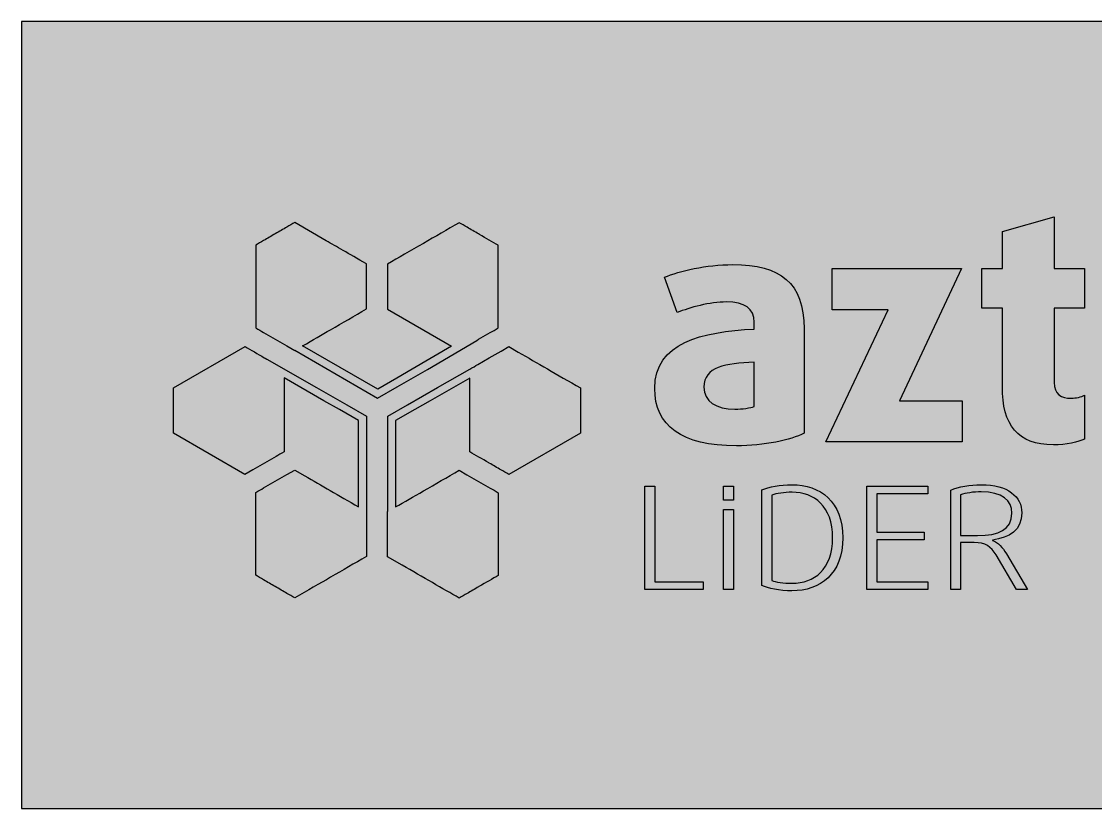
# Model space of a CAD drawing. Header units: centimetres. Extents: x -18.6 to 18.8, y -13 to 11.8.
# Drawn here: x -0.83 to 7.59, y -5.01 to 1.16 of the extents above; entities that cross this region are included whole.
import ezdxf

# ---------------------------------------------------------------- set-up
doc = ezdxf.new("R2010")
doc.units = ezdxf.units.CM
doc.header["$MEASUREMENT"] = 0
doc.layers.add('Layer 1', color=7, linetype='Continuous')

msp = doc.modelspace()

# ---------------------------------------------------------------- hatches: boundary and pattern name
at = {"layer": 'Layer 1', "true_color": 0x3a4d83}
msp.add_hatch(color=167, dxfattribs=at).paths.add_polyline_path([(-0.83341, -5.01243), (12.81909, -5.01243), (12.81909, 1.16129), (-0.83341, 1.16129), (-0.83341, -5.01243)])
at = {"layer": 'Layer 1', "true_color": 0x48887b}
h = msp.add_hatch(color=137, dxfattribs=at)
edge = h.paths.add_edge_path()
edge.add_spline(control_points=[(2.7381, -1.34061), (2.7381, -1.34061), (2.35074, -1.56751), (2.35074, -1.56751), (2.35074, -1.56751), (2.1147, -1.70436), (2.1147, -1.70436), (2.1147, -1.70436), (1.96062, -1.79368), (1.96062, -1.79368), (1.96062, -1.79368), (1.3107, -1.41825), (1.3107, -1.41825), (1.3107, -1.41825), (1.31044, -1.41839), (1.31044, -1.41839), (1.31044, -1.41839), (1.2492, -1.38292), (1.2492, -1.38292), (1.2492, -1.38292), (1.15781, -1.33027), (1.15781, -1.33027), (1.15781, -1.33027), (1.06638, -1.27799), (1.06638, -1.27799), (1.04775, -1.26725), (1.0273, -1.25535), (1.00392, -1.24157), (1.00392, -1.24157), (1.00396, -0.59289), (1.00396, -0.59289), (1.02247, -0.58235), (1.04367, -0.57014), (1.06642, -0.55701), (1.09585, -0.54), (1.12672, -0.52204), (1.15756, -0.5041), (1.18842, -0.48612), (1.21932, -0.46814), (1.24874, -0.45115), (1.26923, -0.43929), (1.28985, -0.42746), (1.31048, -0.41575), (1.31048, -0.41575), (1.55733, -0.55843), (1.55733, -0.55843), (1.64016, -0.60632), (1.72594, -0.6559), (1.87231, -0.7402), (1.87197, -0.79117), (1.87216, -0.85059), (1.87235, -0.91026), (1.87235, -0.91026), (1.87237, -0.91724), (1.87237, -0.91724), (1.87249, -0.95295), (1.87263, -0.9887), (1.87263, -1.02268), (1.87264, -1.04758), (1.87259, -1.0716), (1.87244, -1.09402), (1.77881, -1.14831), (1.68507, -1.2026), (1.5913, -1.25678), (1.52341, -1.29598), (1.45123, -1.33757), (1.3721, -1.38302), (1.3721, -1.38302), (1.96084, -1.72312), (1.96084, -1.72312), (1.96084, -1.72312), (2.11193, -1.63554), (2.11193, -1.63554), (2.11193, -1.63554), (2.23226, -1.56576), (2.23226, -1.56576), (2.23226, -1.56576), (2.54041, -1.38549), (2.54041, -1.38549), (2.54041, -1.38549), (2.03798, -1.09546), (2.03798, -1.09546), (2.03782, -1.07302), (2.03777, -1.04899), (2.03778, -1.02407), (2.03778, -0.99007), (2.03793, -0.95433), (2.03805, -0.91862), (2.03805, -0.91862), (2.03807, -0.91164), (2.03807, -0.91164), (2.03825, -0.85207), (2.03844, -0.79274), (2.03811, -0.74183), (2.12286, -0.69322), (2.21826, -0.63819), (2.31913, -0.57991), (2.41283, -0.52575), (2.50647, -0.47146), (2.60006, -0.41721), (2.62071, -0.42892), (2.64124, -0.44071), (2.66169, -0.45253), (2.69109, -0.46951), (2.72199, -0.48751), (2.75286, -0.50548), (2.75286, -0.50548), (2.75963, -0.50942), (2.75963, -0.50942), (2.8118, -0.53976), (2.86375, -0.56998), (2.90645, -0.59427), (2.90645, -0.59427), (2.90649, -1.24296), (2.90649, -1.24296), (2.88312, -1.25672), (2.86279, -1.26854), (2.84404, -1.27936), (2.84404, -1.27936), (2.75262, -1.33165), (2.75262, -1.33165), (2.75262, -1.33165), (2.73758, -1.34032), (2.73758, -1.34032), (2.73758, -1.34032), (2.7381, -1.34061), (2.7381, -1.34061)], knot_values=[0, 0, 0, 0, 0.0238095, 0.0238095, 0.0238095, 0.047619, 0.047619, 0.047619, 0.0714286, 0.0714286, 0.0714286, 0.0952381, 0.0952381, 0.0952381, 0.1190476, 0.1190476, 0.1190476, 0.1428571, 0.1428571, 0.1428571, 0.1666667, 0.1666667, 0.1666667, 0.1904762, 0.1904762, 0.1904762, 0.2142857, 0.2142857, 0.2142857, 0.2380952, 0.2380952, 0.2380952, 0.2619048, 0.2619048, 0.2619048, 0.2857143, 0.2857143, 0.2857143, 0.3095238, 0.3095238, 0.3095238, 0.3333333, 0.3333333, 0.3333333, 0.3571429, 0.3571429, 0.3571429, 0.3809524, 0.3809524, 0.3809524, 0.4047619, 0.4047619, 0.4047619, 0.4285714, 0.4285714, 0.4285714, 0.452381, 0.452381, 0.452381, 0.4761905, 0.4761905, 0.4761905, 0.5, 0.5, 0.5, 0.5238095, 0.5238095, 0.5238095, 0.547619, 0.547619, 0.547619, 0.5714286, 0.5714286, 0.5714286, 0.5952381, 0.5952381, 0.5952381, 0.6190476, 0.6190476, 0.6190476, 0.6428571, 0.6428571, 0.6428571, 0.6666667, 0.6666667, 0.6666667, 0.6904762, 0.6904762, 0.6904762, 0.7142857, 0.7142857, 0.7142857, 0.7380952, 0.7380952, 0.7380952, 0.7619048, 0.7619048, 0.7619048, 0.7857143, 0.7857143, 0.7857143, 0.8095238, 0.8095238, 0.8095238, 0.8333333, 0.8333333, 0.8333333, 0.8571429, 0.8571429, 0.8571429, 0.8809524, 0.8809524, 0.8809524, 0.9047619, 0.9047619, 0.9047619, 0.9285714, 0.9285714, 0.9285714, 0.952381, 0.952381, 0.952381, 0.9761905, 0.9761905, 0.9761905, 1, 1, 1, 1], degree=3, periodic=1)
at = {"layer": 'Layer 1', "true_color": 0xfefefe}
h = msp.add_hatch(color=7, dxfattribs=at)
edge = h.paths.add_edge_path()
edge.add_spline(control_points=[(7.50508, -2.11456), (7.50508, -2.11456), (7.50508, -1.77116), (7.50508, -1.77116), (7.47982, -1.78378), (7.43942, -1.79389), (7.40154, -1.79389), (7.32328, -1.79389), (7.26772, -1.76358), (7.26772, -1.67015), (7.26772, -1.67015), (7.26772, -1.08688), (7.26772, -1.08688), (7.26772, -1.08688), (7.50508, -1.08688), (7.50508, -1.08688), (7.50508, -1.08688), (7.50508, -0.77629), (7.50508, -0.77629), (7.50508, -0.77629), (7.26772, -0.77629), (7.26772, -0.77629), (7.26772, -0.77629), (7.26772, -0.37229), (7.26772, -0.37229), (7.26772, -0.37229), (6.86119, -0.48591), (6.86119, -0.48591), (6.86119, -0.48591), (6.86119, -0.77629), (6.86119, -0.77629), (6.86119, -0.77629), (6.69959, -0.77629), (6.69959, -0.77629), (6.69959, -0.77629), (6.69959, -1.08688), (6.69959, -1.08688), (6.69959, -1.08688), (6.86119, -1.08688), (6.86119, -1.08688), (6.86119, -1.08688), (6.86119, -1.70046), (6.86119, -1.70046), (6.86119, -2.00599), (6.97987, -2.16001), (7.26267, -2.16001), (7.36115, -2.16001), (7.45962, -2.13729), (7.50508, -2.11456)], knot_values=[0, 0, 0, 0, 0.0625, 0.0625, 0.0625, 0.125, 0.125, 0.125, 0.1875, 0.1875, 0.1875, 0.25, 0.25, 0.25, 0.3125, 0.3125, 0.3125, 0.375, 0.375, 0.375, 0.4375, 0.4375, 0.4375, 0.5, 0.5, 0.5, 0.5625, 0.5625, 0.5625, 0.625, 0.625, 0.625, 0.6875, 0.6875, 0.6875, 0.75, 0.75, 0.75, 0.8125, 0.8125, 0.8125, 0.875, 0.875, 0.875, 0.9375, 0.9375, 0.9375, 1, 1, 1, 1], degree=3, periodic=1)
h = msp.add_hatch(color=7, dxfattribs=at)
edge = h.paths.add_edge_path()
edge.add_spline(control_points=[(5.30577, -2.06911), (5.30577, -2.06911), (5.30577, -1.24848), (5.30577, -1.24848), (5.30577, -0.8874), (5.11892, -0.746), (4.74774, -0.746), (4.53564, -0.746), (4.3311, -0.7965), (4.20991, -0.84447), (4.20991, -0.84447), (4.31091, -1.12223), (4.31091, -1.12223), (4.40938, -1.08182), (4.56593, -1.03889), (4.69724, -1.03889), (4.83864, -1.03889), (4.91439, -1.0894), (4.91439, -1.19798), (4.91439, -1.19798), (4.91439, -1.251), (4.91439, -1.251), (4.50281, -1.27372), (4.13415, -1.35705), (4.13415, -1.71813), (4.13415, -2.00851), (4.34626, -2.16759), (4.77552, -2.16759), (4.99267, -2.16759), (5.20224, -2.12213), (5.30577, -2.06911)], knot_values=[0, 0, 0, 0, 0.1, 0.1, 0.1, 0.2, 0.2, 0.2, 0.3, 0.3, 0.3, 0.4, 0.4, 0.4, 0.5, 0.5, 0.5, 0.6, 0.6, 0.6, 0.7, 0.7, 0.7, 0.8, 0.8, 0.8, 0.9, 0.9, 0.9, 1, 1, 1, 1], degree=3, periodic=1)
h = msp.add_hatch(color=7, dxfattribs=at)
edge = h.paths.add_edge_path()
edge.add_spline(control_points=[(6.54556, -2.13729), (6.54556, -2.13729), (6.54556, -1.81408), (6.54556, -1.81408), (6.54556, -1.81408), (6.05318, -1.81408), (6.05318, -1.81408), (6.05318, -1.81408), (6.54051, -0.77629), (6.54051, -0.77629), (6.54051, -0.77629), (5.52544, -0.77629), (5.52544, -0.77629), (5.52544, -0.77629), (5.52544, -1.0995), (5.52544, -1.0995), (5.52544, -1.0995), (5.9648, -1.0995), (5.9648, -1.0995), (5.9648, -1.0995), (5.47747, -2.13729), (5.47747, -2.13729), (5.47747, -2.13729), (6.54556, -2.13729), (6.54556, -2.13729)], knot_values=[0, 0, 0, 0, 0.125, 0.125, 0.125, 0.25, 0.25, 0.25, 0.375, 0.375, 0.375, 0.5, 0.5, 0.5, 0.625, 0.625, 0.625, 0.75, 0.75, 0.75, 0.875, 0.875, 0.875, 1, 1, 1, 1], degree=3, periodic=1)
h = msp.add_hatch(color=7, dxfattribs=at)
edge = h.paths.add_edge_path()
edge.add_spline(control_points=[(1.00389, -2.53423), (1.00389, -2.53423), (1.00396, -3.1829), (1.00396, -3.1829), (1.02247, -3.19344), (1.04367, -3.20563), (1.06642, -3.21878), (1.09585, -3.23577), (1.12672, -3.25374), (1.15756, -3.27169), (1.18842, -3.28965), (1.21932, -3.30764), (1.24874, -3.32464), (1.26918, -3.33645), (1.28977, -3.34826), (1.31043, -3.35999), (1.41137, -3.30227), (1.50406, -3.24892), (1.59181, -3.1982), (1.68541, -3.14409), (1.77892, -3.08982), (1.87231, -3.03556), (1.87197, -2.9846), (1.87216, -2.92518), (1.87235, -2.86552), (1.87235, -2.86552), (1.87237, -2.85854), (1.87237, -2.85854), (1.87237, -2.85854), (1.87255, -2.79957), (1.87255, -2.79957), (1.87255, -2.79957), (1.87256, -2.79957), (1.87256, -2.79957), (1.87256, -2.79957), (1.87256, -2.79681), (1.87256, -2.79681), (1.87256, -2.79681), (1.87263, -2.75309), (1.87263, -2.75309), (1.87263, -2.75309), (1.87258, -2.71309), (1.87258, -2.71309), (1.87258, -2.71309), (1.87277, -1.9347), (1.87277, -1.9347), (1.87277, -1.9347), (1.71838, -1.84593), (1.71838, -1.84593), (1.71838, -1.84593), (1.48184, -1.70994), (1.48184, -1.70994), (1.48184, -1.70994), (1.09165, -1.48792), (1.09165, -1.48792), (1.09165, -1.48792), (1.07763, -1.47976), (1.07763, -1.47976), (1.07763, -1.47976), (1.07143, -1.47615), (1.07143, -1.47615), (1.01929, -1.44582), (0.9672, -1.4155), (0.92017, -1.38881), (0.92017, -1.38881), (0.35827, -1.71327), (0.35827, -1.71327), (0.35861, -1.7647), (0.35843, -1.82477), (0.35822, -1.88502), (0.35822, -1.88502), (0.3582, -1.89025), (0.3582, -1.89025), (0.35809, -1.92595), (0.35796, -1.9617), (0.35795, -1.99568), (0.35795, -2.0206), (0.358, -2.04463), (0.35815, -2.06706), (0.35815, -2.06706), (0.92003, -2.39145), (0.92003, -2.39145), (0.92003, -2.39145), (0.9815, -2.35584), (0.9815, -2.35584), (0.9815, -2.35584), (1.07303, -2.30312), (1.07303, -2.30312), (1.07303, -2.30312), (1.16435, -2.25091), (1.16435, -2.25091), (1.18293, -2.24019), (1.20321, -2.22838), (1.22648, -2.21466), (1.22653, -2.16836), (1.22671, -2.13795), (1.22687, -2.01304), (1.22704, -1.88712), (1.22722, -1.76118), (1.22693, -1.63527), (1.22693, -1.63527), (1.53956, -1.81341), (1.53956, -1.81341), (1.53956, -1.81341), (1.66016, -1.88274), (1.66016, -1.88274), (1.66016, -1.88274), (1.81156, -1.96978), (1.81156, -1.96978), (1.81156, -1.96978), (1.81139, -2.64664), (1.81139, -2.64664), (1.6512, -2.55449), (1.52026, -2.47875), (1.38872, -2.40269), (1.38872, -2.40269), (1.31041, -2.35741), (1.31041, -2.35741), (1.31041, -2.35741), (1.2492, -2.39286), (1.2492, -2.39286), (1.2492, -2.39286), (1.15781, -2.44551), (1.15781, -2.44551), (1.15781, -2.44551), (1.06638, -2.49779), (1.06638, -2.49779), (1.04762, -2.50861), (1.02725, -2.52047), (1.00389, -2.53423)], knot_values=[0, 0, 0, 0, 0.0232558, 0.0232558, 0.0232558, 0.0465116, 0.0465116, 0.0465116, 0.0697674, 0.0697674, 0.0697674, 0.0930233, 0.0930233, 0.0930233, 0.1162791, 0.1162791, 0.1162791, 0.1395349, 0.1395349, 0.1395349, 0.1627907, 0.1627907, 0.1627907, 0.1860465, 0.1860465, 0.1860465, 0.2093023, 0.2093023, 0.2093023, 0.2325581, 0.2325581, 0.2325581, 0.255814, 0.255814, 0.255814, 0.2790698, 0.2790698, 0.2790698, 0.3023256, 0.3023256, 0.3023256, 0.3255814, 0.3255814, 0.3255814, 0.3488372, 0.3488372, 0.3488372, 0.372093, 0.372093, 0.372093, 0.3953488, 0.3953488, 0.3953488, 0.4186047, 0.4186047, 0.4186047, 0.4418605, 0.4418605, 0.4418605, 0.4651163, 0.4651163, 0.4651163, 0.4883721, 0.4883721, 0.4883721, 0.5116279, 0.5116279, 0.5116279, 0.5348837, 0.5348837, 0.5348837, 0.5581395, 0.5581395, 0.5581395, 0.5813953, 0.5813953, 0.5813953, 0.6046512, 0.6046512, 0.6046512, 0.627907, 0.627907, 0.627907, 0.6511628, 0.6511628, 0.6511628, 0.6744186, 0.6744186, 0.6744186, 0.6976744, 0.6976744, 0.6976744, 0.7209302, 0.7209302, 0.7209302, 0.744186, 0.744186, 0.744186, 0.7674419, 0.7674419, 0.7674419, 0.7906977, 0.7906977, 0.7906977, 0.8139535, 0.8139535, 0.8139535, 0.8372093, 0.8372093, 0.8372093, 0.8604651, 0.8604651, 0.8604651, 0.8837209, 0.8837209, 0.8837209, 0.9069767, 0.9069767, 0.9069767, 0.9302326, 0.9302326, 0.9302326, 0.9534884, 0.9534884, 0.9534884, 0.9767442, 0.9767442, 0.9767442, 1, 1, 1, 1], degree=3, periodic=1)
h = msp.add_hatch(color=7, dxfattribs=at)
edge = h.paths.add_edge_path()
edge.add_spline(control_points=[(2.15384, -3.10383), (2.31419, -3.1966), (2.47471, -3.28946), (2.59988, -3.36144), (2.62058, -3.34969), (2.64118, -3.33786), (2.66169, -3.32602), (2.69109, -3.30903), (2.72199, -3.29103), (2.75286, -3.27307), (2.75286, -3.27307), (2.75526, -3.27167), (2.75526, -3.27167), (2.80891, -3.24046), (2.8625, -3.20928), (2.90643, -3.18429), (2.90643, -3.18429), (2.90649, -2.53558), (2.90649, -2.53558), (2.88315, -2.52183), (2.86275, -2.50996), (2.84404, -2.49917), (2.84404, -2.49917), (2.75262, -2.44689), (2.75262, -2.44689), (2.75262, -2.44689), (2.66121, -2.39425), (2.66121, -2.39425), (2.66121, -2.39425), (2.60005, -2.35882), (2.60005, -2.35882), (2.5067, -2.41305), (2.41321, -2.46728), (2.31964, -2.52133), (2.24339, -2.56537), (2.17016, -2.60757), (2.10122, -2.64713), (2.10122, -2.64713), (2.10105, -1.96978), (2.10105, -1.96978), (2.10105, -1.96978), (2.25244, -1.88274), (2.25244, -1.88274), (2.25244, -1.88274), (2.37305, -1.8134), (2.37305, -1.8134), (2.37305, -1.8134), (2.68406, -1.6362), (2.68406, -1.6362), (2.68437, -1.76194), (2.6842, -1.88774), (2.68401, -2.01351), (2.68401, -2.01351), (2.68399, -2.21465), (2.68399, -2.21465), (2.72766, -2.2395), (2.7808, -2.27044), (2.834, -2.30141), (2.834, -2.30141), (2.83565, -2.30236), (2.83565, -2.30236), (2.8668, -2.32049), (2.89801, -2.33866), (2.92772, -2.35582), (2.94848, -2.36782), (2.96932, -2.37977), (2.99021, -2.39161), (2.99021, -2.39161), (3.55214, -2.06716), (3.55214, -2.06716), (3.5518, -2.01569), (3.552, -1.95562), (3.55219, -1.89538), (3.55219, -1.89538), (3.55221, -1.89018), (3.55221, -1.89018), (3.55232, -1.85448), (3.55247, -1.81873), (3.55247, -1.78474), (3.55248, -1.75984), (3.55242, -1.73582), (3.55227, -1.71339), (3.36213, -1.60411), (3.21344, -1.51811), (3.06409, -1.43176), (3.06409, -1.43176), (2.99024, -1.38905), (2.99024, -1.38905), (2.99024, -1.38905), (2.9285, -1.42482), (2.9285, -1.42482), (2.9285, -1.42482), (2.83654, -1.4778), (2.83654, -1.4778), (2.83654, -1.4778), (2.74568, -1.52975), (2.74568, -1.52975), (2.72727, -1.54037), (2.70716, -1.55207), (2.68385, -1.5658), (2.68385, -1.5658), (2.68385, -1.56593), (2.68385, -1.56593), (2.68385, -1.56593), (2.43077, -1.70993), (2.43077, -1.70993), (2.43077, -1.70993), (2.19423, -1.84592), (2.19423, -1.84592), (2.19423, -1.84592), (2.03984, -1.9347), (2.03984, -1.9347), (2.03984, -1.9347), (2.04002, -2.6822), (2.04002, -2.6822), (2.04002, -2.6822), (2.03799, -2.68337), (2.03799, -2.68337), (2.03783, -2.70573), (2.03778, -2.72966), (2.03778, -2.75446), (2.03779, -2.78846), (2.03793, -2.82421), (2.03805, -2.85992), (2.03805, -2.85992), (2.03807, -2.86691), (2.03807, -2.86691), (2.03825, -2.92656), (2.03845, -2.98594), (2.03811, -3.03689), (2.03811, -3.03689), (2.15384, -3.10383), (2.15384, -3.10383)], knot_values=[0, 0, 0, 0, 0.0227273, 0.0227273, 0.0227273, 0.0454545, 0.0454545, 0.0454545, 0.0681818, 0.0681818, 0.0681818, 0.0909091, 0.0909091, 0.0909091, 0.1136364, 0.1136364, 0.1136364, 0.1363636, 0.1363636, 0.1363636, 0.1590909, 0.1590909, 0.1590909, 0.1818182, 0.1818182, 0.1818182, 0.2045455, 0.2045455, 0.2045455, 0.2272727, 0.2272727, 0.2272727, 0.25, 0.25, 0.25, 0.2727273, 0.2727273, 0.2727273, 0.2954545, 0.2954545, 0.2954545, 0.3181818, 0.3181818, 0.3181818, 0.3409091, 0.3409091, 0.3409091, 0.3636364, 0.3636364, 0.3636364, 0.3863636, 0.3863636, 0.3863636, 0.4090909, 0.4090909, 0.4090909, 0.4318182, 0.4318182, 0.4318182, 0.4545455, 0.4545455, 0.4545455, 0.4772727, 0.4772727, 0.4772727, 0.5, 0.5, 0.5, 0.5227273, 0.5227273, 0.5227273, 0.5454545, 0.5454545, 0.5454545, 0.5681818, 0.5681818, 0.5681818, 0.5909091, 0.5909091, 0.5909091, 0.6136364, 0.6136364, 0.6136364, 0.6363636, 0.6363636, 0.6363636, 0.6590909, 0.6590909, 0.6590909, 0.6818182, 0.6818182, 0.6818182, 0.7045455, 0.7045455, 0.7045455, 0.7272727, 0.7272727, 0.7272727, 0.75, 0.75, 0.75, 0.7727273, 0.7727273, 0.7727273, 0.7954545, 0.7954545, 0.7954545, 0.8181818, 0.8181818, 0.8181818, 0.8409091, 0.8409091, 0.8409091, 0.8636364, 0.8636364, 0.8636364, 0.8863636, 0.8863636, 0.8863636, 0.9090909, 0.9090909, 0.9090909, 0.9318182, 0.9318182, 0.9318182, 0.9545455, 0.9545455, 0.9545455, 0.9772727, 0.9772727, 0.9772727, 1, 1, 1, 1], degree=3, periodic=1)
h = msp.add_hatch(color=7, dxfattribs=at)
edge = h.paths.add_edge_path()
edge.add_spline(control_points=[(4.91439, -1.85953), (4.88662, -1.86963), (4.82096, -1.87973), (4.76289, -1.87973), (4.61391, -1.87973), (4.52049, -1.81913), (4.52049, -1.70803), (4.52049, -1.54643), (4.68967, -1.52118), (4.91439, -1.51108), (4.91439, -1.51108), (4.91439, -1.85953), (4.91439, -1.85953)], knot_values=[0, 0, 0, 0, 0.25, 0.25, 0.25, 0.5, 0.5, 0.5, 0.75, 0.75, 0.75, 1, 1, 1, 1], degree=3, periodic=1)
h = msp.add_hatch(color=7, dxfattribs=at)
edge = h.paths.add_edge_path()
edge.add_spline(control_points=[(4.51445, -3.29389), (4.51445, -3.29389), (4.51445, -3.23456), (4.51445, -3.23456), (4.51445, -3.23456), (4.13467, -3.23456), (4.13467, -3.23456), (4.13467, -3.23456), (4.13467, -2.48335), (4.13467, -2.48335), (4.13467, -2.48335), (4.05589, -2.48335), (4.05589, -2.48335), (4.05589, -2.48335), (4.05589, -3.29389), (4.05589, -3.29389), (4.05589, -3.29389), (4.51445, -3.29389), (4.51445, -3.29389)], knot_values=[0, 0, 0, 0, 0.1666667, 0.1666667, 0.1666667, 0.3333333, 0.3333333, 0.3333333, 0.5, 0.5, 0.5, 0.6666667, 0.6666667, 0.6666667, 0.8333333, 0.8333333, 0.8333333, 1, 1, 1, 1], degree=3, periodic=1)
h = msp.add_hatch(color=7, dxfattribs=at)
edge = h.paths.add_edge_path()
edge.add_spline(control_points=[(4.75214, -2.59374), (4.75214, -2.59374), (4.75214, -2.48335), (4.75214, -2.48335), (4.75214, -2.48335), (4.67335, -2.48335), (4.67335, -2.48335), (4.67335, -2.48335), (4.67335, -2.59374), (4.67335, -2.59374), (4.67335, -2.59374), (4.75214, -2.59374), (4.75214, -2.59374)], knot_values=[0, 0, 0, 0, 0.25, 0.25, 0.25, 0.5, 0.5, 0.5, 0.75, 0.75, 0.75, 1, 1, 1, 1], degree=3, periodic=1)
h = msp.add_hatch(color=7, dxfattribs=at)
edge = h.paths.add_edge_path()
edge.add_spline(control_points=[(5.60987, -2.88862), (5.60987, -2.60649), (5.4329, -2.47215), (5.21072, -2.47215), (5.11642, -2.47215), (5.03116, -2.48782), (4.97433, -2.51357), (4.97433, -2.51357), (4.97433, -3.26366), (4.97433, -3.26366), (5.02211, -3.28605), (5.11383, -3.30508), (5.21072, -3.30508), (5.4329, -3.30508), (5.60987, -3.17074), (5.60987, -2.88862)], knot_values=[0, 0, 0, 0, 0.2, 0.2, 0.2, 0.4, 0.4, 0.4, 0.6, 0.6, 0.6, 0.8, 0.8, 0.8, 1, 1, 1, 1], degree=3, periodic=1)
h = msp.add_hatch(color=7, dxfattribs=at)
edge = h.paths.add_edge_path()
edge.add_spline(control_points=[(6.27643, -3.29389), (6.27643, -3.29389), (6.27643, -3.23456), (6.27643, -3.23456), (6.27643, -3.23456), (5.87598, -3.23456), (5.87598, -3.23456), (5.87598, -3.23456), (5.87598, -2.90429), (5.87598, -2.90429), (5.87598, -2.90429), (6.24671, -2.90429), (6.24671, -2.90429), (6.24671, -2.90429), (6.24671, -2.84496), (6.24671, -2.84496), (6.24671, -2.84496), (5.87598, -2.84496), (5.87598, -2.84496), (5.87598, -2.84496), (5.87598, -2.54268), (5.87598, -2.54268), (5.87598, -2.54268), (6.27643, -2.54268), (6.27643, -2.54268), (6.27643, -2.54268), (6.27643, -2.48335), (6.27643, -2.48335), (6.27643, -2.48335), (5.79847, -2.48335), (5.79847, -2.48335), (5.79847, -2.48335), (5.79847, -3.29389), (5.79847, -3.29389), (5.79847, -3.29389), (6.27643, -3.29389), (6.27643, -3.29389)], knot_values=[0, 0, 0, 0, 0.0833333, 0.0833333, 0.0833333, 0.1666667, 0.1666667, 0.1666667, 0.25, 0.25, 0.25, 0.3333333, 0.3333333, 0.3333333, 0.4166667, 0.4166667, 0.4166667, 0.5, 0.5, 0.5, 0.5833333, 0.5833333, 0.5833333, 0.6666667, 0.6666667, 0.6666667, 0.75, 0.75, 0.75, 0.8333333, 0.8333333, 0.8333333, 0.9166667, 0.9166667, 0.9166667, 1, 1, 1, 1], degree=3, periodic=1)
h = msp.add_hatch(color=7, dxfattribs=at)
edge = h.paths.add_edge_path()
edge.add_spline(control_points=[(7.05924, -3.29389), (7.05924, -3.29389), (6.8926, -3.014), (6.8926, -3.014), (6.86288, -2.96474), (6.82929, -2.92668), (6.78279, -2.90876), (6.78279, -2.90876), (6.78279, -2.90653), (6.78279, -2.90653), (6.91843, -2.88974), (7.01401, -2.82816), (7.01401, -2.69382), (7.01401, -2.56619), (6.90552, -2.47215), (6.69494, -2.47215), (6.60841, -2.47215), (6.51798, -2.48894), (6.45598, -2.51469), (6.45598, -2.51469), (6.45598, -3.29389), (6.45598, -3.29389), (6.45598, -3.29389), (6.53348, -3.29389), (6.53348, -3.29389), (6.53348, -3.29389), (6.53348, -2.92556), (6.53348, -2.92556), (6.53348, -2.92556), (6.6407, -2.92556), (6.6407, -2.92556), (6.72596, -2.92556), (6.77505, -2.95914), (6.8125, -3.02296), (6.8125, -3.02296), (6.97268, -3.29389), (6.97268, -3.29389), (6.97268, -3.29389), (7.05924, -3.29389), (7.05924, -3.29389)], knot_values=[0, 0, 0, 0, 0.0769231, 0.0769231, 0.0769231, 0.1538462, 0.1538462, 0.1538462, 0.2307692, 0.2307692, 0.2307692, 0.3076923, 0.3076923, 0.3076923, 0.3846154, 0.3846154, 0.3846154, 0.4615385, 0.4615385, 0.4615385, 0.5384615, 0.5384615, 0.5384615, 0.6153846, 0.6153846, 0.6153846, 0.6923077, 0.6923077, 0.6923077, 0.7692308, 0.7692308, 0.7692308, 0.8461538, 0.8461538, 0.8461538, 0.9230769, 0.9230769, 0.9230769, 1, 1, 1, 1], degree=3, periodic=1)
h = msp.add_hatch(color=7, dxfattribs=at)
edge = h.paths.add_edge_path()
edge.add_spline(control_points=[(5.52978, -2.88862), (5.52978, -3.13715), (5.3851, -3.24575), (5.21201, -3.24575), (5.14355, -3.24575), (5.08154, -3.23567), (5.05312, -3.22336), (5.05312, -3.22336), (5.05312, -2.55387), (5.05312, -2.55387), (5.08799, -2.54043), (5.15001, -2.53148), (5.21201, -2.53148), (5.3851, -2.53148), (5.52978, -2.64007), (5.52978, -2.88862)], knot_values=[0, 0, 0, 0, 0.2, 0.2, 0.2, 0.4, 0.4, 0.4, 0.6, 0.6, 0.6, 0.8, 0.8, 0.8, 1, 1, 1, 1], degree=3, periodic=1)
h = msp.add_hatch(color=7, dxfattribs=at)
edge = h.paths.add_edge_path()
edge.add_spline(control_points=[(6.93651, -2.69605), (6.93651, -2.82592), (6.83188, -2.8707), (6.66654, -2.8707), (6.66654, -2.8707), (6.53348, -2.8707), (6.53348, -2.8707), (6.53348, -2.8707), (6.53348, -2.55163), (6.53348, -2.55163), (6.57095, -2.5382), (6.63554, -2.52812), (6.69624, -2.52812), (6.85772, -2.52812), (6.93651, -2.59641), (6.93651, -2.69605)], knot_values=[0, 0, 0, 0, 0.2, 0.2, 0.2, 0.4, 0.4, 0.4, 0.6, 0.6, 0.6, 0.8, 0.8, 0.8, 1, 1, 1, 1], degree=3, periodic=1)
h = msp.add_hatch(color=7, dxfattribs=at)
edge = h.paths.add_edge_path()
edge.add_spline(control_points=[(4.75214, -3.29389), (4.75214, -3.29389), (4.75214, -2.66793), (4.75214, -2.66793), (4.75214, -2.66793), (4.67335, -2.66793), (4.67335, -2.66793), (4.67335, -2.66793), (4.67335, -3.29389), (4.67335, -3.29389), (4.67335, -3.29389), (4.75214, -3.29389), (4.75214, -3.29389)], knot_values=[0, 0, 0, 0, 0.25, 0.25, 0.25, 0.5, 0.5, 0.5, 0.75, 0.75, 0.75, 1, 1, 1, 1], degree=3, periodic=1)

# ---------------------------------------------------------------- linework, layer by layer
at = {"layer": 'Layer 1', "color": 167}
msp.add_lwpolyline([(-0.83341, -5.01243), (12.81909, -5.01243), (12.81909, 1.16129), (-0.83341, 1.16129), (-0.83341, -5.01243)], close=True, dxfattribs=at)
at = {"layer": 'Layer 1', "color": 137}
msp.add_open_spline([(2.7381, -1.34061), (2.7381, -1.34061), (2.35074, -1.56751), (2.35074, -1.56751), (2.35074, -1.56751), (2.1147, -1.70436), (2.1147, -1.70436), (2.1147, -1.70436), (1.96062, -1.79368), (1.96062, -1.79368), (1.96062, -1.79368), (1.3107, -1.41825), (1.3107, -1.41825), (1.3107, -1.41825), (1.31044, -1.41839), (1.31044, -1.41839), (1.31044, -1.41839), (1.2492, -1.38292), (1.2492, -1.38292), (1.2492, -1.38292), (1.15781, -1.33027), (1.15781, -1.33027), (1.15781, -1.33027), (1.06638, -1.27799), (1.06638, -1.27799), (1.04775, -1.26725), (1.0273, -1.25535), (1.00392, -1.24157), (1.00392, -1.24157), (1.00396, -0.59289), (1.00396, -0.59289), (1.02247, -0.58235), (1.04367, -0.57014), (1.06642, -0.55701), (1.09585, -0.54), (1.12672, -0.52204), (1.15756, -0.5041), (1.18842, -0.48612), (1.21932, -0.46814), (1.24874, -0.45115), (1.26923, -0.43929), (1.28985, -0.42746), (1.31048, -0.41575), (1.31048, -0.41575), (1.55733, -0.55843), (1.55733, -0.55843), (1.64016, -0.60632), (1.72594, -0.6559), (1.87231, -0.7402), (1.87197, -0.79117), (1.87216, -0.85059), (1.87235, -0.91026), (1.87235, -0.91026), (1.87237, -0.91724), (1.87237, -0.91724), (1.87249, -0.95295), (1.87263, -0.9887), (1.87263, -1.02268), (1.87264, -1.04758), (1.87259, -1.0716), (1.87244, -1.09402), (1.77881, -1.14831), (1.68507, -1.2026), (1.5913, -1.25678), (1.52341, -1.29598), (1.45123, -1.33757), (1.3721, -1.38302), (1.3721, -1.38302), (1.96084, -1.72312), (1.96084, -1.72312), (1.96084, -1.72312), (2.11193, -1.63554), (2.11193, -1.63554), (2.11193, -1.63554), (2.23226, -1.56576), (2.23226, -1.56576), (2.23226, -1.56576), (2.54041, -1.38549), (2.54041, -1.38549), (2.54041, -1.38549), (2.03798, -1.09546), (2.03798, -1.09546), (2.03782, -1.07302), (2.03777, -1.04899), (2.03778, -1.02407), (2.03778, -0.99007), (2.03793, -0.95433), (2.03805, -0.91862), (2.03805, -0.91862), (2.03807, -0.91164), (2.03807, -0.91164), (2.03825, -0.85207), (2.03844, -0.79274), (2.03811, -0.74183), (2.12286, -0.69322), (2.21826, -0.63819), (2.31913, -0.57991), (2.41283, -0.52575), (2.50647, -0.47146), (2.60006, -0.41721), (2.62071, -0.42892), (2.64124, -0.44071), (2.66169, -0.45253), (2.69109, -0.46951), (2.72199, -0.48751), (2.75286, -0.50548), (2.75286, -0.50548), (2.75963, -0.50942), (2.75963, -0.50942), (2.8118, -0.53976), (2.86375, -0.56998), (2.90645, -0.59427), (2.90645, -0.59427), (2.90649, -1.24296), (2.90649, -1.24296), (2.88312, -1.25672), (2.86279, -1.26854), (2.84404, -1.27936), (2.84404, -1.27936), (2.75262, -1.33165), (2.75262, -1.33165), (2.75262, -1.33165), (2.73758, -1.34032), (2.73758, -1.34032), (2.73758, -1.34032), (2.7381, -1.34061), (2.7381, -1.34061)], degree=3, knots=[0, 0, 0, 0, 0.0238095, 0.0238095, 0.0238095, 0.047619, 0.047619, 0.047619, 0.0714286, 0.0714286, 0.0714286, 0.0952381, 0.0952381, 0.0952381, 0.1190476, 0.1190476, 0.1190476, 0.1428571, 0.1428571, 0.1428571, 0.1666667, 0.1666667, 0.1666667, 0.1904762, 0.1904762, 0.1904762, 0.2142857, 0.2142857, 0.2142857, 0.2380952, 0.2380952, 0.2380952, 0.2619048, 0.2619048, 0.2619048, 0.2857143, 0.2857143, 0.2857143, 0.3095238, 0.3095238, 0.3095238, 0.3333333, 0.3333333, 0.3333333, 0.3571429, 0.3571429, 0.3571429, 0.3809524, 0.3809524, 0.3809524, 0.4047619, 0.4047619, 0.4047619, 0.4285714, 0.4285714, 0.4285714, 0.452381, 0.452381, 0.452381, 0.4761905, 0.4761905, 0.4761905, 0.5, 0.5, 0.5, 0.5238095, 0.5238095, 0.5238095, 0.547619, 0.547619, 0.547619, 0.5714286, 0.5714286, 0.5714286, 0.5952381, 0.5952381, 0.5952381, 0.6190476, 0.6190476, 0.6190476, 0.6428571, 0.6428571, 0.6428571, 0.6666667, 0.6666667, 0.6666667, 0.6904762, 0.6904762, 0.6904762, 0.7142857, 0.7142857, 0.7142857, 0.7380952, 0.7380952, 0.7380952, 0.7619048, 0.7619048, 0.7619048, 0.7857143, 0.7857143, 0.7857143, 0.8095238, 0.8095238, 0.8095238, 0.8333333, 0.8333333, 0.8333333, 0.8571429, 0.8571429, 0.8571429, 0.8809524, 0.8809524, 0.8809524, 0.9047619, 0.9047619, 0.9047619, 0.9285714, 0.9285714, 0.9285714, 0.952381, 0.952381, 0.952381, 0.9761905, 0.9761905, 0.9761905, 1, 1, 1, 1], dxfattribs=at)
at = {"layer": 'Layer 1', "color": 7}
for points, knots in [([(7.50508, -2.11456), (7.50508, -2.11456), (7.50508, -1.77116), (7.50508, -1.77116), (7.47982, -1.78378), (7.43942, -1.79389), (7.40154, -1.79389), (7.32328, -1.79389), (7.26772, -1.76358), (7.26772, -1.67015), (7.26772, -1.67015), (7.26772, -1.08688), (7.26772, -1.08688), (7.26772, -1.08688), (7.50508, -1.08688), (7.50508, -1.08688), (7.50508, -1.08688), (7.50508, -0.77629), (7.50508, -0.77629), (7.50508, -0.77629), (7.26772, -0.77629), (7.26772, -0.77629), (7.26772, -0.77629), (7.26772, -0.37229), (7.26772, -0.37229), (7.26772, -0.37229), (6.86119, -0.48591), (6.86119, -0.48591), (6.86119, -0.48591), (6.86119, -0.77629), (6.86119, -0.77629), (6.86119, -0.77629), (6.69959, -0.77629), (6.69959, -0.77629), (6.69959, -0.77629), (6.69959, -1.08688), (6.69959, -1.08688), (6.69959, -1.08688), (6.86119, -1.08688), (6.86119, -1.08688), (6.86119, -1.08688), (6.86119, -1.70046), (6.86119, -1.70046), (6.86119, -2.00599), (6.97987, -2.16001), (7.26267, -2.16001), (7.36115, -2.16001), (7.45962, -2.13729), (7.50508, -2.11456)], [0, 0, 0, 0, 0.0625, 0.0625, 0.0625, 0.125, 0.125, 0.125, 0.1875, 0.1875, 0.1875, 0.25, 0.25, 0.25, 0.3125, 0.3125, 0.3125, 0.375, 0.375, 0.375, 0.4375, 0.4375, 0.4375, 0.5, 0.5, 0.5, 0.5625, 0.5625, 0.5625, 0.625, 0.625, 0.625, 0.6875, 0.6875, 0.6875, 0.75, 0.75, 0.75, 0.8125, 0.8125, 0.8125, 0.875, 0.875, 0.875, 0.9375, 0.9375, 0.9375, 1, 1, 1, 1]), ([(5.30577, -2.06911), (5.30577, -2.06911), (5.30577, -1.24848), (5.30577, -1.24848), (5.30577, -0.8874), (5.11892, -0.746), (4.74774, -0.746), (4.53564, -0.746), (4.3311, -0.7965), (4.20991, -0.84447), (4.20991, -0.84447), (4.31091, -1.12223), (4.31091, -1.12223), (4.40938, -1.08182), (4.56593, -1.03889), (4.69724, -1.03889), (4.83864, -1.03889), (4.91439, -1.0894), (4.91439, -1.19798), (4.91439, -1.19798), (4.91439, -1.251), (4.91439, -1.251), (4.50281, -1.27372), (4.13415, -1.35705), (4.13415, -1.71813), (4.13415, -2.00851), (4.34626, -2.16759), (4.77552, -2.16759), (4.99267, -2.16759), (5.20224, -2.12213), (5.30577, -2.06911)], [0, 0, 0, 0, 0.1, 0.1, 0.1, 0.2, 0.2, 0.2, 0.3, 0.3, 0.3, 0.4, 0.4, 0.4, 0.5, 0.5, 0.5, 0.6, 0.6, 0.6, 0.7, 0.7, 0.7, 0.8, 0.8, 0.8, 0.9, 0.9, 0.9, 1, 1, 1, 1]), ([(6.54556, -2.13729), (6.54556, -2.13729), (6.54556, -1.81408), (6.54556, -1.81408), (6.54556, -1.81408), (6.05318, -1.81408), (6.05318, -1.81408), (6.05318, -1.81408), (6.54051, -0.77629), (6.54051, -0.77629), (6.54051, -0.77629), (5.52544, -0.77629), (5.52544, -0.77629), (5.52544, -0.77629), (5.52544, -1.0995), (5.52544, -1.0995), (5.52544, -1.0995), (5.9648, -1.0995), (5.9648, -1.0995), (5.9648, -1.0995), (5.47747, -2.13729), (5.47747, -2.13729), (5.47747, -2.13729), (6.54556, -2.13729), (6.54556, -2.13729)], [0, 0, 0, 0, 0.125, 0.125, 0.125, 0.25, 0.25, 0.25, 0.375, 0.375, 0.375, 0.5, 0.5, 0.5, 0.625, 0.625, 0.625, 0.75, 0.75, 0.75, 0.875, 0.875, 0.875, 1, 1, 1, 1]), ([(1.00389, -2.53423), (1.00389, -2.53423), (1.00396, -3.1829), (1.00396, -3.1829), (1.02247, -3.19344), (1.04367, -3.20563), (1.06642, -3.21878), (1.09585, -3.23577), (1.12672, -3.25374), (1.15756, -3.27169), (1.18842, -3.28965), (1.21932, -3.30764), (1.24874, -3.32464), (1.26918, -3.33645), (1.28977, -3.34826), (1.31043, -3.35999), (1.41137, -3.30227), (1.50406, -3.24892), (1.59181, -3.1982), (1.68541, -3.14409), (1.77892, -3.08982), (1.87231, -3.03556), (1.87197, -2.9846), (1.87216, -2.92518), (1.87235, -2.86552), (1.87235, -2.86552), (1.87237, -2.85854), (1.87237, -2.85854), (1.87237, -2.85854), (1.87255, -2.79957), (1.87255, -2.79957), (1.87255, -2.79957), (1.87256, -2.79957), (1.87256, -2.79957), (1.87256, -2.79957), (1.87256, -2.79681), (1.87256, -2.79681), (1.87256, -2.79681), (1.87263, -2.75309), (1.87263, -2.75309), (1.87263, -2.75309), (1.87258, -2.71309), (1.87258, -2.71309), (1.87258, -2.71309), (1.87277, -1.9347), (1.87277, -1.9347), (1.87277, -1.9347), (1.71838, -1.84593), (1.71838, -1.84593), (1.71838, -1.84593), (1.48184, -1.70994), (1.48184, -1.70994), (1.48184, -1.70994), (1.09165, -1.48792), (1.09165, -1.48792), (1.09165, -1.48792), (1.07763, -1.47976), (1.07763, -1.47976), (1.07763, -1.47976), (1.07143, -1.47615), (1.07143, -1.47615), (1.01929, -1.44582), (0.9672, -1.4155), (0.92017, -1.38881), (0.92017, -1.38881), (0.35827, -1.71327), (0.35827, -1.71327), (0.35861, -1.7647), (0.35843, -1.82477), (0.35822, -1.88502), (0.35822, -1.88502), (0.3582, -1.89025), (0.3582, -1.89025), (0.35809, -1.92595), (0.35796, -1.9617), (0.35795, -1.99568), (0.35795, -2.0206), (0.358, -2.04463), (0.35815, -2.06706), (0.35815, -2.06706), (0.92003, -2.39145), (0.92003, -2.39145), (0.92003, -2.39145), (0.9815, -2.35584), (0.9815, -2.35584), (0.9815, -2.35584), (1.07303, -2.30312), (1.07303, -2.30312), (1.07303, -2.30312), (1.16435, -2.25091), (1.16435, -2.25091), (1.18293, -2.24019), (1.20321, -2.22838), (1.22648, -2.21466), (1.22653, -2.16836), (1.22671, -2.13795), (1.22687, -2.01304), (1.22704, -1.88712), (1.22722, -1.76118), (1.22693, -1.63527), (1.22693, -1.63527), (1.53956, -1.81341), (1.53956, -1.81341), (1.53956, -1.81341), (1.66016, -1.88274), (1.66016, -1.88274), (1.66016, -1.88274), (1.81156, -1.96978), (1.81156, -1.96978), (1.81156, -1.96978), (1.81139, -2.64664), (1.81139, -2.64664), (1.6512, -2.55449), (1.52026, -2.47875), (1.38872, -2.40269), (1.38872, -2.40269), (1.31041, -2.35741), (1.31041, -2.35741), (1.31041, -2.35741), (1.2492, -2.39286), (1.2492, -2.39286), (1.2492, -2.39286), (1.15781, -2.44551), (1.15781, -2.44551), (1.15781, -2.44551), (1.06638, -2.49779), (1.06638, -2.49779), (1.04762, -2.50861), (1.02725, -2.52047), (1.00389, -2.53423)], [0, 0, 0, 0, 0.0232558, 0.0232558, 0.0232558, 0.0465116, 0.0465116, 0.0465116, 0.0697674, 0.0697674, 0.0697674, 0.0930233, 0.0930233, 0.0930233, 0.1162791, 0.1162791, 0.1162791, 0.1395349, 0.1395349, 0.1395349, 0.1627907, 0.1627907, 0.1627907, 0.1860465, 0.1860465, 0.1860465, 0.2093023, 0.2093023, 0.2093023, 0.2325581, 0.2325581, 0.2325581, 0.255814, 0.255814, 0.255814, 0.2790698, 0.2790698, 0.2790698, 0.3023256, 0.3023256, 0.3023256, 0.3255814, 0.3255814, 0.3255814, 0.3488372, 0.3488372, 0.3488372, 0.372093, 0.372093, 0.372093, 0.3953488, 0.3953488, 0.3953488, 0.4186047, 0.4186047, 0.4186047, 0.4418605, 0.4418605, 0.4418605, 0.4651163, 0.4651163, 0.4651163, 0.4883721, 0.4883721, 0.4883721, 0.5116279, 0.5116279, 0.5116279, 0.5348837, 0.5348837, 0.5348837, 0.5581395, 0.5581395, 0.5581395, 0.5813953, 0.5813953, 0.5813953, 0.6046512, 0.6046512, 0.6046512, 0.627907, 0.627907, 0.627907, 0.6511628, 0.6511628, 0.6511628, 0.6744186, 0.6744186, 0.6744186, 0.6976744, 0.6976744, 0.6976744, 0.7209302, 0.7209302, 0.7209302, 0.744186, 0.744186, 0.744186, 0.7674419, 0.7674419, 0.7674419, 0.7906977, 0.7906977, 0.7906977, 0.8139535, 0.8139535, 0.8139535, 0.8372093, 0.8372093, 0.8372093, 0.8604651, 0.8604651, 0.8604651, 0.8837209, 0.8837209, 0.8837209, 0.9069767, 0.9069767, 0.9069767, 0.9302326, 0.9302326, 0.9302326, 0.9534884, 0.9534884, 0.9534884, 0.9767442, 0.9767442, 0.9767442, 1, 1, 1, 1]), ([(2.15384, -3.10383), (2.31419, -3.1966), (2.47471, -3.28946), (2.59988, -3.36144), (2.62058, -3.34969), (2.64118, -3.33786), (2.66169, -3.32602), (2.69109, -3.30903), (2.72199, -3.29103), (2.75286, -3.27307), (2.75286, -3.27307), (2.75526, -3.27167), (2.75526, -3.27167), (2.80891, -3.24046), (2.8625, -3.20928), (2.90643, -3.18429), (2.90643, -3.18429), (2.90649, -2.53558), (2.90649, -2.53558), (2.88315, -2.52183), (2.86275, -2.50996), (2.84404, -2.49917), (2.84404, -2.49917), (2.75262, -2.44689), (2.75262, -2.44689), (2.75262, -2.44689), (2.66121, -2.39425), (2.66121, -2.39425), (2.66121, -2.39425), (2.60005, -2.35882), (2.60005, -2.35882), (2.5067, -2.41305), (2.41321, -2.46728), (2.31964, -2.52133), (2.24339, -2.56537), (2.17016, -2.60757), (2.10122, -2.64713), (2.10122, -2.64713), (2.10105, -1.96978), (2.10105, -1.96978), (2.10105, -1.96978), (2.25244, -1.88274), (2.25244, -1.88274), (2.25244, -1.88274), (2.37305, -1.8134), (2.37305, -1.8134), (2.37305, -1.8134), (2.68406, -1.6362), (2.68406, -1.6362), (2.68437, -1.76194), (2.6842, -1.88774), (2.68401, -2.01351), (2.68401, -2.01351), (2.68399, -2.21465), (2.68399, -2.21465), (2.72766, -2.2395), (2.7808, -2.27044), (2.834, -2.30141), (2.834, -2.30141), (2.83565, -2.30236), (2.83565, -2.30236), (2.8668, -2.32049), (2.89801, -2.33866), (2.92772, -2.35582), (2.94848, -2.36782), (2.96932, -2.37977), (2.99021, -2.39161), (2.99021, -2.39161), (3.55214, -2.06716), (3.55214, -2.06716), (3.5518, -2.01569), (3.552, -1.95562), (3.55219, -1.89538), (3.55219, -1.89538), (3.55221, -1.89018), (3.55221, -1.89018), (3.55232, -1.85448), (3.55247, -1.81873), (3.55247, -1.78474), (3.55248, -1.75984), (3.55242, -1.73582), (3.55227, -1.71339), (3.36213, -1.60411), (3.21344, -1.51811), (3.06409, -1.43176), (3.06409, -1.43176), (2.99024, -1.38905), (2.99024, -1.38905), (2.99024, -1.38905), (2.9285, -1.42482), (2.9285, -1.42482), (2.9285, -1.42482), (2.83654, -1.4778), (2.83654, -1.4778), (2.83654, -1.4778), (2.74568, -1.52975), (2.74568, -1.52975), (2.72727, -1.54037), (2.70716, -1.55207), (2.68385, -1.5658), (2.68385, -1.5658), (2.68385, -1.56593), (2.68385, -1.56593), (2.68385, -1.56593), (2.43077, -1.70993), (2.43077, -1.70993), (2.43077, -1.70993), (2.19423, -1.84592), (2.19423, -1.84592), (2.19423, -1.84592), (2.03984, -1.9347), (2.03984, -1.9347), (2.03984, -1.9347), (2.04002, -2.6822), (2.04002, -2.6822), (2.04002, -2.6822), (2.03799, -2.68337), (2.03799, -2.68337), (2.03783, -2.70573), (2.03778, -2.72966), (2.03778, -2.75446), (2.03779, -2.78846), (2.03793, -2.82421), (2.03805, -2.85992), (2.03805, -2.85992), (2.03807, -2.86691), (2.03807, -2.86691), (2.03825, -2.92656), (2.03845, -2.98594), (2.03811, -3.03689), (2.03811, -3.03689), (2.15384, -3.10383), (2.15384, -3.10383)], [0, 0, 0, 0, 0.0227273, 0.0227273, 0.0227273, 0.0454545, 0.0454545, 0.0454545, 0.0681818, 0.0681818, 0.0681818, 0.0909091, 0.0909091, 0.0909091, 0.1136364, 0.1136364, 0.1136364, 0.1363636, 0.1363636, 0.1363636, 0.1590909, 0.1590909, 0.1590909, 0.1818182, 0.1818182, 0.1818182, 0.2045455, 0.2045455, 0.2045455, 0.2272727, 0.2272727, 0.2272727, 0.25, 0.25, 0.25, 0.2727273, 0.2727273, 0.2727273, 0.2954545, 0.2954545, 0.2954545, 0.3181818, 0.3181818, 0.3181818, 0.3409091, 0.3409091, 0.3409091, 0.3636364, 0.3636364, 0.3636364, 0.3863636, 0.3863636, 0.3863636, 0.4090909, 0.4090909, 0.4090909, 0.4318182, 0.4318182, 0.4318182, 0.4545455, 0.4545455, 0.4545455, 0.4772727, 0.4772727, 0.4772727, 0.5, 0.5, 0.5, 0.5227273, 0.5227273, 0.5227273, 0.5454545, 0.5454545, 0.5454545, 0.5681818, 0.5681818, 0.5681818, 0.5909091, 0.5909091, 0.5909091, 0.6136364, 0.6136364, 0.6136364, 0.6363636, 0.6363636, 0.6363636, 0.6590909, 0.6590909, 0.6590909, 0.6818182, 0.6818182, 0.6818182, 0.7045455, 0.7045455, 0.7045455, 0.7272727, 0.7272727, 0.7272727, 0.75, 0.75, 0.75, 0.7727273, 0.7727273, 0.7727273, 0.7954545, 0.7954545, 0.7954545, 0.8181818, 0.8181818, 0.8181818, 0.8409091, 0.8409091, 0.8409091, 0.8636364, 0.8636364, 0.8636364, 0.8863636, 0.8863636, 0.8863636, 0.9090909, 0.9090909, 0.9090909, 0.9318182, 0.9318182, 0.9318182, 0.9545455, 0.9545455, 0.9545455, 0.9772727, 0.9772727, 0.9772727, 1, 1, 1, 1]), ([(4.91439, -1.85953), (4.88662, -1.86963), (4.82096, -1.87973), (4.76289, -1.87973), (4.61391, -1.87973), (4.52049, -1.81913), (4.52049, -1.70803), (4.52049, -1.54643), (4.68967, -1.52118), (4.91439, -1.51108), (4.91439, -1.51108), (4.91439, -1.85953), (4.91439, -1.85953)], [0, 0, 0, 0, 0.25, 0.25, 0.25, 0.5, 0.5, 0.5, 0.75, 0.75, 0.75, 1, 1, 1, 1]), ([(4.51445, -3.29389), (4.51445, -3.29389), (4.51445, -3.23456), (4.51445, -3.23456), (4.51445, -3.23456), (4.13467, -3.23456), (4.13467, -3.23456), (4.13467, -3.23456), (4.13467, -2.48335), (4.13467, -2.48335), (4.13467, -2.48335), (4.05589, -2.48335), (4.05589, -2.48335), (4.05589, -2.48335), (4.05589, -3.29389), (4.05589, -3.29389), (4.05589, -3.29389), (4.51445, -3.29389), (4.51445, -3.29389)], [0, 0, 0, 0, 0.1666667, 0.1666667, 0.1666667, 0.3333333, 0.3333333, 0.3333333, 0.5, 0.5, 0.5, 0.6666667, 0.6666667, 0.6666667, 0.8333333, 0.8333333, 0.8333333, 1, 1, 1, 1]), ([(4.75214, -2.59374), (4.75214, -2.59374), (4.75214, -2.48335), (4.75214, -2.48335), (4.75214, -2.48335), (4.67335, -2.48335), (4.67335, -2.48335), (4.67335, -2.48335), (4.67335, -2.59374), (4.67335, -2.59374), (4.67335, -2.59374), (4.75214, -2.59374), (4.75214, -2.59374)], [0, 0, 0, 0, 0.25, 0.25, 0.25, 0.5, 0.5, 0.5, 0.75, 0.75, 0.75, 1, 1, 1, 1]), ([(5.60987, -2.88862), (5.60987, -2.60649), (5.4329, -2.47215), (5.21072, -2.47215), (5.11642, -2.47215), (5.03116, -2.48782), (4.97433, -2.51357), (4.97433, -2.51357), (4.97433, -3.26366), (4.97433, -3.26366), (5.02211, -3.28605), (5.11383, -3.30508), (5.21072, -3.30508), (5.4329, -3.30508), (5.60987, -3.17074), (5.60987, -2.88862)], [0, 0, 0, 0, 0.2, 0.2, 0.2, 0.4, 0.4, 0.4, 0.6, 0.6, 0.6, 0.8, 0.8, 0.8, 1, 1, 1, 1]), ([(6.27643, -3.29389), (6.27643, -3.29389), (6.27643, -3.23456), (6.27643, -3.23456), (6.27643, -3.23456), (5.87598, -3.23456), (5.87598, -3.23456), (5.87598, -3.23456), (5.87598, -2.90429), (5.87598, -2.90429), (5.87598, -2.90429), (6.24671, -2.90429), (6.24671, -2.90429), (6.24671, -2.90429), (6.24671, -2.84496), (6.24671, -2.84496), (6.24671, -2.84496), (5.87598, -2.84496), (5.87598, -2.84496), (5.87598, -2.84496), (5.87598, -2.54268), (5.87598, -2.54268), (5.87598, -2.54268), (6.27643, -2.54268), (6.27643, -2.54268), (6.27643, -2.54268), (6.27643, -2.48335), (6.27643, -2.48335), (6.27643, -2.48335), (5.79847, -2.48335), (5.79847, -2.48335), (5.79847, -2.48335), (5.79847, -3.29389), (5.79847, -3.29389), (5.79847, -3.29389), (6.27643, -3.29389), (6.27643, -3.29389)], [0, 0, 0, 0, 0.0833333, 0.0833333, 0.0833333, 0.1666667, 0.1666667, 0.1666667, 0.25, 0.25, 0.25, 0.3333333, 0.3333333, 0.3333333, 0.4166667, 0.4166667, 0.4166667, 0.5, 0.5, 0.5, 0.5833333, 0.5833333, 0.5833333, 0.6666667, 0.6666667, 0.6666667, 0.75, 0.75, 0.75, 0.8333333, 0.8333333, 0.8333333, 0.9166667, 0.9166667, 0.9166667, 1, 1, 1, 1]), ([(7.05924, -3.29389), (7.05924, -3.29389), (6.8926, -3.014), (6.8926, -3.014), (6.86288, -2.96474), (6.82929, -2.92668), (6.78279, -2.90876), (6.78279, -2.90876), (6.78279, -2.90653), (6.78279, -2.90653), (6.91843, -2.88974), (7.01401, -2.82816), (7.01401, -2.69382), (7.01401, -2.56619), (6.90552, -2.47215), (6.69494, -2.47215), (6.60841, -2.47215), (6.51798, -2.48894), (6.45598, -2.51469), (6.45598, -2.51469), (6.45598, -3.29389), (6.45598, -3.29389), (6.45598, -3.29389), (6.53348, -3.29389), (6.53348, -3.29389), (6.53348, -3.29389), (6.53348, -2.92556), (6.53348, -2.92556), (6.53348, -2.92556), (6.6407, -2.92556), (6.6407, -2.92556), (6.72596, -2.92556), (6.77505, -2.95914), (6.8125, -3.02296), (6.8125, -3.02296), (6.97268, -3.29389), (6.97268, -3.29389), (6.97268, -3.29389), (7.05924, -3.29389), (7.05924, -3.29389)], [0, 0, 0, 0, 0.0769231, 0.0769231, 0.0769231, 0.1538462, 0.1538462, 0.1538462, 0.2307692, 0.2307692, 0.2307692, 0.3076923, 0.3076923, 0.3076923, 0.3846154, 0.3846154, 0.3846154, 0.4615385, 0.4615385, 0.4615385, 0.5384615, 0.5384615, 0.5384615, 0.6153846, 0.6153846, 0.6153846, 0.6923077, 0.6923077, 0.6923077, 0.7692308, 0.7692308, 0.7692308, 0.8461538, 0.8461538, 0.8461538, 0.9230769, 0.9230769, 0.9230769, 1, 1, 1, 1]), ([(5.52978, -2.88862), (5.52978, -3.13715), (5.3851, -3.24575), (5.21201, -3.24575), (5.14355, -3.24575), (5.08154, -3.23567), (5.05312, -3.22336), (5.05312, -3.22336), (5.05312, -2.55387), (5.05312, -2.55387), (5.08799, -2.54043), (5.15001, -2.53148), (5.21201, -2.53148), (5.3851, -2.53148), (5.52978, -2.64007), (5.52978, -2.88862)], [0, 0, 0, 0, 0.2, 0.2, 0.2, 0.4, 0.4, 0.4, 0.6, 0.6, 0.6, 0.8, 0.8, 0.8, 1, 1, 1, 1]), ([(6.93651, -2.69605), (6.93651, -2.82592), (6.83188, -2.8707), (6.66654, -2.8707), (6.66654, -2.8707), (6.53348, -2.8707), (6.53348, -2.8707), (6.53348, -2.8707), (6.53348, -2.55163), (6.53348, -2.55163), (6.57095, -2.5382), (6.63554, -2.52812), (6.69624, -2.52812), (6.85772, -2.52812), (6.93651, -2.59641), (6.93651, -2.69605)], [0, 0, 0, 0, 0.2, 0.2, 0.2, 0.4, 0.4, 0.4, 0.6, 0.6, 0.6, 0.8, 0.8, 0.8, 1, 1, 1, 1]), ([(4.75214, -3.29389), (4.75214, -3.29389), (4.75214, -2.66793), (4.75214, -2.66793), (4.75214, -2.66793), (4.67335, -2.66793), (4.67335, -2.66793), (4.67335, -2.66793), (4.67335, -3.29389), (4.67335, -3.29389), (4.67335, -3.29389), (4.75214, -3.29389), (4.75214, -3.29389)], [0, 0, 0, 0, 0.25, 0.25, 0.25, 0.5, 0.5, 0.5, 0.75, 0.75, 0.75, 1, 1, 1, 1])]:
    msp.add_open_spline(points, degree=3, knots=knots, dxfattribs=at)

doc.saveas('drawing.dxf')
